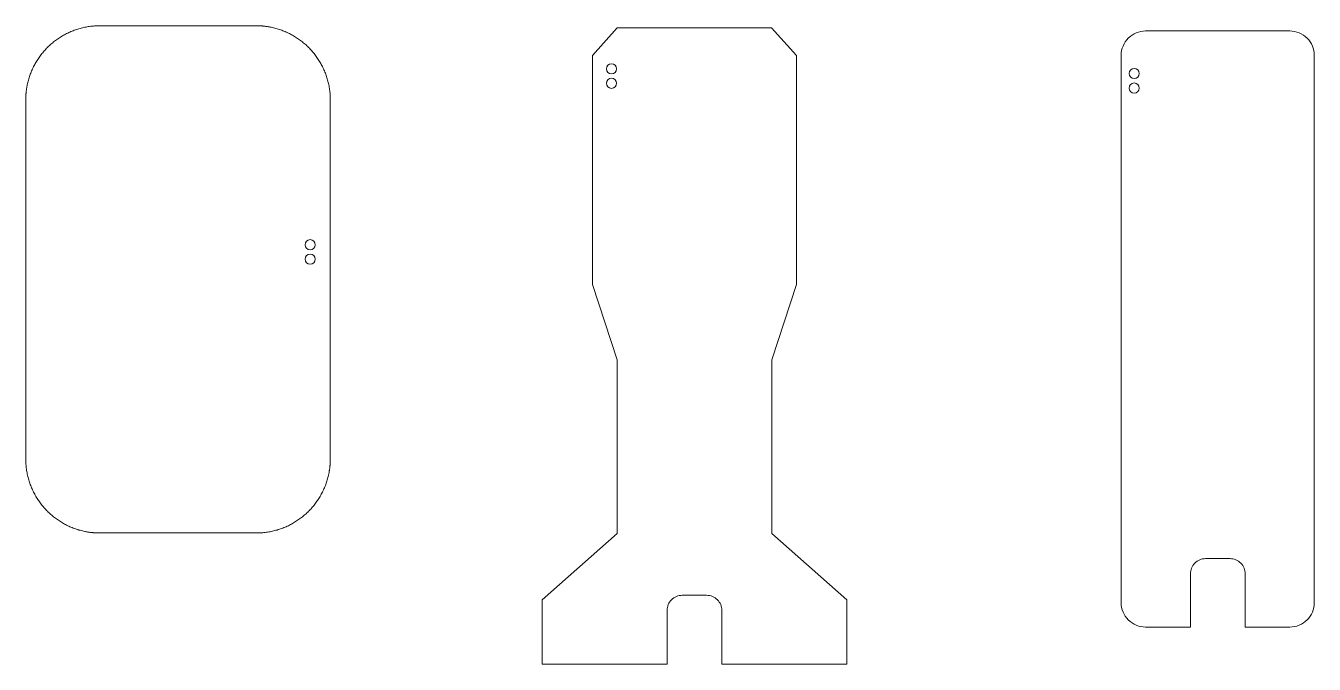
# Model space of a CAD drawing. Header units: millimetres. Extents: x -142 to 112, y -67 to 203.
# Drawn here: x -141.8 to 112.1, y -67 to 58.9 of the extents above; entities that cross this region are included whole.
import ezdxf

# ---------------------------------------------------------------- set-up
doc = ezdxf.new("R2010")
doc.units = ezdxf.units.MM
doc.header["$MEASUREMENT"] = 0
doc.layers.add('Layer 1', color=7, linetype='Continuous')

msp = doc.modelspace()

# ---------------------------------------------------------------- linework, layer by layer
at = {"layer": 'Layer 1', "lineweight": 9}
for points, knots in [([(-141.771, 44.3067), (-141.771, 44.3067), (-141.771, 44.3068), (-141.771, 44.3068), (-141.771, 44.3068), (-141.771, 44.3069), (-141.771, 44.3069), (-141.771, 44.3069), (-141.771, 44.3069), (-141.771, 44.307), (-141.771, 44.3071), (-141.771, 44.3072), (-141.771, 44.3072), (-141.771, 44.3073), (-141.771, 44.3075), (-141.771, 44.3077), (-141.771, 44.3077), (-141.771, 44.3078), (-141.771, 44.308), (-141.771, 44.3082), (-141.771, 44.3082), (-141.771, 44.3083), (-141.771, 44.3085), (-141.771, 44.3086), (-141.771, 44.3086), (-141.771, 44.309), (-141.771, 44.3093), (-141.771, 44.3096), (-141.771, 44.3096), (-141.771, 44.31), (-141.771, 44.3103), (-141.771, 44.3106), (-141.771, 44.3106), (-141.771, 44.3113), (-141.771, 44.3119), (-141.771, 44.3126), (-141.771, 44.3126), (-141.771, 44.3132), (-141.771, 44.3139), (-141.771, 44.3145), (-141.771, 44.3145), (-141.771, 44.3152), (-141.771, 44.3158), (-141.771, 44.3165), (-141.771, 44.3165), (-141.771, 44.3171), (-141.771, 44.3178), (-141.771, 44.3184), (-141.771, 44.3184), (-141.771, 44.3197), (-141.771, 44.321), (-141.771, 44.3223), (-141.771, 44.3223), (-141.771, 44.3236), (-141.771, 44.3249), (-141.771, 44.3262), (-141.771, 44.3262), (-141.771, 44.3275), (-141.771, 44.3288), (-141.771, 44.3301), (-141.771, 44.3301), (-141.771, 44.3328), (-141.771, 44.3354), (-141.771, 44.338), (-141.771, 44.338), (-141.771, 44.3406), (-141.771, 44.3432), (-141.771, 44.3458), (-141.771, 44.3458), (-141.771, 44.3484), (-141.7709, 44.351), (-141.7709, 44.3536), (-141.7709, 44.3536), (-141.7709, 44.3562), (-141.7709, 44.3588), (-141.7709, 44.3614), (-141.7709, 44.3614), (-141.7709, 44.364), (-141.7709, 44.3666), (-141.7709, 44.3692), (-141.7709, 44.3692), (-141.7709, 44.3744), (-141.7708, 44.3796), (-141.7708, 44.3848), (-141.7708, 44.3848), (-141.7708, 44.39), (-141.7707, 44.3953), (-141.7707, 44.4005), (-141.7707, 44.4005), (-141.7707, 44.4057), (-141.7706, 44.4109), (-141.7706, 44.4161), (-141.7706, 44.4161), (-141.7706, 44.4213), (-141.7705, 44.4265), (-141.7705, 44.4317), (-141.7705, 44.4317), (-141.7704, 44.4421), (-141.7703, 44.4525), (-141.7702, 44.4629), (-141.7702, 44.4629), (-141.7701, 44.4733), (-141.77, 44.4837), (-141.7698, 44.4941), (-141.7698, 44.4941), (-141.7697, 44.5045), (-141.7695, 44.5149), (-141.7694, 44.5253), (-141.7694, 44.5253), (-141.7692, 44.5357), (-141.7691, 44.5461), (-141.7689, 44.5564), (-141.7689, 44.5564), (-141.7687, 44.5668), (-141.7685, 44.5772), (-141.7683, 44.5876), (-141.7683, 44.5876), (-141.7681, 44.598), (-141.7679, 44.6084), (-141.7677, 44.6187), (-141.7677, 44.6187), (-141.7673, 44.6395), (-141.7668, 44.6602), (-141.7662, 44.681), (-141.7662, 44.681), (-141.7657, 44.7017), (-141.7651, 44.7224), (-141.7645, 44.7431), (-141.7645, 44.7431), (-141.7639, 44.7638), (-141.7632, 44.7845), (-141.7625, 44.8052), (-141.7625, 44.8052), (-141.7618, 44.8259), (-141.7611, 44.8466), (-141.7603, 44.8672), (-141.7603, 44.8672), (-141.7595, 44.8879), (-141.7587, 44.9086), (-141.7578, 44.9292), (-141.7578, 44.9292), (-141.756, 44.9705), (-141.7541, 45.0117), (-141.752, 45.053), (-141.752, 45.053), (-141.7499, 45.0941), (-141.7476, 45.1353), (-141.7451, 45.1764), (-141.7451, 45.1764), (-141.7427, 45.2175), (-141.7401, 45.2586), (-141.7373, 45.2997), (-141.7373, 45.2997), (-141.7345, 45.3407), (-141.7315, 45.3816), (-141.7284, 45.4226), (-141.7284, 45.4226), (-141.7252, 45.4635), (-141.7219, 45.5044), (-141.7184, 45.5453), (-141.7184, 45.5453), (-141.7149, 45.5861), (-141.7113, 45.6269), (-141.7075, 45.6677), (-141.7075, 45.6677), (-141.7036, 45.7084), (-141.6997, 45.7491), (-141.6955, 45.7898), (-141.6955, 45.7898), (-141.6872, 45.871), (-141.6782, 45.9521), (-141.6685, 46.0331), (-141.6685, 46.0331), (-141.6588, 46.1139), (-141.6485, 46.1946), (-141.6375, 46.2753), (-141.6375, 46.2753), (-141.6265, 46.3557), (-141.6148, 46.436), (-141.6025, 46.5162), (-141.6025, 46.5162), (-141.5902, 46.5962), (-141.5772, 46.6761), (-141.5635, 46.7558), (-141.5635, 46.7558), (-141.5499, 46.8354), (-141.5356, 46.9149), (-141.5206, 46.9942), (-141.5206, 46.9942), (-141.5057, 47.0734), (-141.4901, 47.1524), (-141.4739, 47.2313), (-141.4739, 47.2313), (-141.4415, 47.3885), (-141.4065, 47.5452), (-141.3688, 47.7012), (-141.3688, 47.7012), (-141.3314, 47.8566), (-141.2913, 48.0114), (-141.2487, 48.1655), (-141.2487, 48.1655), (-141.2062, 48.3189), (-141.1612, 48.4717), (-141.1136, 48.6237), (-141.1136, 48.6237), (-141.0663, 48.7752), (-141.0164, 48.9258), (-140.964, 49.0757), (-140.964, 49.0757), (-140.9119, 49.225), (-140.8572, 49.3735), (-140.8002, 49.5211), (-140.8002, 49.5211), (-140.7432, 49.6682), (-140.6839, 49.8144), (-140.6222, 49.9596), (-140.6222, 49.9596), (-140.5607, 50.1045), (-140.4968, 50.2483), (-140.4306, 50.3911), (-140.4306, 50.3911), (-140.3645, 50.5335), (-140.2961, 50.6749), (-140.2255, 50.8152), (-140.2255, 50.8152), (-140.0846, 51.0948), (-139.9346, 51.37), (-139.7759, 51.64), (-139.7759, 51.64), (-139.6177, 51.9093), (-139.4509, 52.1735), (-139.2758, 52.4321), (-139.2758, 52.4321), (-139.1011, 52.6901), (-138.9182, 52.9426), (-138.7274, 53.189), (-138.7274, 53.189), (-138.5369, 53.4351), (-138.3386, 53.6752), (-138.1329, 53.9087), (-138.1329, 53.9087), (-137.9273, 54.1421), (-137.7143, 54.3689), (-137.4944, 54.5889), (-137.4944, 54.5889), (-137.2745, 54.8088), (-137.0476, 55.0218), (-136.8142, 55.2273), (-136.8142, 55.2273), (-136.5807, 55.4331), (-136.3406, 55.6314), (-136.0945, 55.8219), (-136.0945, 55.8219), (-135.8481, 56.0127), (-135.5956, 56.1956), (-135.3376, 56.3703), (-135.3376, 56.3703), (-135.079, 56.5454), (-134.8148, 56.7122), (-134.5456, 56.8704), (-134.5456, 56.8704), (-134.2755, 57.0291), (-134.0004, 57.179), (-133.7207, 57.3199), (-133.7207, 57.3199), (-133.4399, 57.4614), (-133.1545, 57.5938), (-132.8652, 57.7167), (-132.8652, 57.7167), (-132.5743, 57.8403), (-132.2795, 57.9543), (-131.9812, 58.0585), (-131.9812, 58.0585), (-131.681, 58.1634), (-131.3774, 58.2583), (-131.071, 58.3431), (-131.071, 58.3431), (-130.7622, 58.4286), (-130.4506, 58.5037), (-130.1368, 58.5683), (-130.1368, 58.5683), (-129.8201, 58.6336), (-129.5012, 58.6882), (-129.1808, 58.732), (-129.1808, 58.732), (-128.8568, 58.7762), (-128.5314, 58.8095), (-128.2052, 58.8317), (-128.2052, 58.8317), (-127.8747, 58.8543), (-127.5434, 58.8655), (-127.2122, 58.8655)], [0, 0, 0, 0, 0.01351351, 0.01351351, 0.01351351, 0.01351351, 0.02702703, 0.02702703, 0.02702703, 0.02702703, 0.04054054, 0.04054054, 0.04054054, 0.04054054, 0.05405405, 0.05405405, 0.05405405, 0.05405405, 0.06756757, 0.06756757, 0.06756757, 0.06756757, 0.08108108, 0.08108108, 0.08108108, 0.08108108, 0.09459459, 0.09459459, 0.09459459, 0.09459459, 0.10810811, 0.10810811, 0.10810811, 0.10810811, 0.12162162, 0.12162162, 0.12162162, 0.12162162, 0.13513514, 0.13513514, 0.13513514, 0.13513514, 0.14864865, 0.14864865, 0.14864865, 0.14864865, 0.16216216, 0.16216216, 0.16216216, 0.16216216, 0.17567568, 0.17567568, 0.17567568, 0.17567568, 0.18918919, 0.18918919, 0.18918919, 0.18918919, 0.2027027, 0.2027027, 0.2027027, 0.2027027, 0.21621622, 0.21621622, 0.21621622, 0.21621622, 0.22972973, 0.22972973, 0.22972973, 0.22972973, 0.24324324, 0.24324324, 0.24324324, 0.24324324, 0.25675676, 0.25675676, 0.25675676, 0.25675676, 0.27027027, 0.27027027, 0.27027027, 0.27027027, 0.28378378, 0.28378378, 0.28378378, 0.28378378, 0.2972973, 0.2972973, 0.2972973, 0.2972973, 0.31081081, 0.31081081, 0.31081081, 0.31081081, 0.32432432, 0.32432432, 0.32432432, 0.32432432, 0.33783784, 0.33783784, 0.33783784, 0.33783784, 0.35135135, 0.35135135, 0.35135135, 0.35135135, 0.36486486, 0.36486486, 0.36486486, 0.36486486, 0.37837838, 0.37837838, 0.37837838, 0.37837838, 0.39189189, 0.39189189, 0.39189189, 0.39189189, 0.40540541, 0.40540541, 0.40540541, 0.40540541, 0.41891892, 0.41891892, 0.41891892, 0.41891892, 0.43243243, 0.43243243, 0.43243243, 0.43243243, 0.44594595, 0.44594595, 0.44594595, 0.44594595, 0.45945946, 0.45945946, 0.45945946, 0.45945946, 0.47297297, 0.47297297, 0.47297297, 0.47297297, 0.48648649, 0.48648649, 0.48648649, 0.48648649, 0.5, 0.5, 0.5, 0.5, 0.51351351, 0.51351351, 0.51351351, 0.51351351, 0.52702703, 0.52702703, 0.52702703, 0.52702703, 0.54054054, 0.54054054, 0.54054054, 0.54054054, 0.55405405, 0.55405405, 0.55405405, 0.55405405, 0.56756757, 0.56756757, 0.56756757, 0.56756757, 0.58108108, 0.58108108, 0.58108108, 0.58108108, 0.59459459, 0.59459459, 0.59459459, 0.59459459, 0.60810811, 0.60810811, 0.60810811, 0.60810811, 0.62162162, 0.62162162, 0.62162162, 0.62162162, 0.63513514, 0.63513514, 0.63513514, 0.63513514, 0.64864865, 0.64864865, 0.64864865, 0.64864865, 0.66216216, 0.66216216, 0.66216216, 0.66216216, 0.67567568, 0.67567568, 0.67567568, 0.67567568, 0.68918919, 0.68918919, 0.68918919, 0.68918919, 0.7027027, 0.7027027, 0.7027027, 0.7027027, 0.71621622, 0.71621622, 0.71621622, 0.71621622, 0.72972973, 0.72972973, 0.72972973, 0.72972973, 0.74324324, 0.74324324, 0.74324324, 0.74324324, 0.75675676, 0.75675676, 0.75675676, 0.75675676, 0.77027027, 0.77027027, 0.77027027, 0.77027027, 0.78378378, 0.78378378, 0.78378378, 0.78378378, 0.7972973, 0.7972973, 0.7972973, 0.7972973, 0.81081081, 0.81081081, 0.81081081, 0.81081081, 0.82432432, 0.82432432, 0.82432432, 0.82432432, 0.83783784, 0.83783784, 0.83783784, 0.83783784, 0.85135135, 0.85135135, 0.85135135, 0.85135135, 0.86486486, 0.86486486, 0.86486486, 0.86486486, 0.87837838, 0.87837838, 0.87837838, 0.87837838, 0.89189189, 0.89189189, 0.89189189, 0.89189189, 0.90540541, 0.90540541, 0.90540541, 0.90540541, 0.91891892, 0.91891892, 0.91891892, 0.91891892, 0.93243243, 0.93243243, 0.93243243, 0.93243243, 0.94594595, 0.94594595, 0.94594595, 0.94594595, 0.95945946, 0.95945946, 0.95945946, 0.95945946, 0.97297297, 0.97297297, 0.97297297, 0.97297297, 1, 1, 1, 1]), ([(-96.3298, 58.8655), (-96.3298, 58.8655), (-96.3297, 58.8655), (-96.3297, 58.8655), (-96.3297, 58.8655), (-96.3297, 58.8655), (-96.3296, 58.8655), (-96.3296, 58.8655), (-96.3296, 58.8655), (-96.3295, 58.8655), (-96.3294, 58.8655), (-96.3293, 58.8655), (-96.3293, 58.8655), (-96.3292, 58.8655), (-96.329, 58.8655), (-96.3288, 58.8655), (-96.3288, 58.8655), (-96.3287, 58.8655), (-96.3285, 58.8655), (-96.3284, 58.8655), (-96.3284, 58.8655), (-96.3282, 58.8655), (-96.328, 58.8655), (-96.3279, 58.8655), (-96.3279, 58.8655), (-96.3275, 58.8655), (-96.3272, 58.8655), (-96.3269, 58.8655), (-96.3269, 58.8655), (-96.3266, 58.8655), (-96.3262, 58.8655), (-96.3259, 58.8655), (-96.3259, 58.8655), (-96.3253, 58.8655), (-96.3246, 58.8655), (-96.324, 58.8655), (-96.324, 58.8655), (-96.3233, 58.8655), (-96.3226, 58.8655), (-96.322, 58.8655), (-96.322, 58.8655), (-96.3213, 58.8655), (-96.3207, 58.8655), (-96.32, 58.8655), (-96.32, 58.8655), (-96.3194, 58.8655), (-96.3187, 58.8655), (-96.3181, 58.8655), (-96.3181, 58.8655), (-96.3168, 58.8655), (-96.3155, 58.8655), (-96.3142, 58.8655), (-96.3142, 58.8655), (-96.3129, 58.8655), (-96.3116, 58.8655), (-96.3103, 58.8655), (-96.3103, 58.8655), (-96.309, 58.8655), (-96.3077, 58.8655), (-96.3064, 58.8655), (-96.3064, 58.8655), (-96.3038, 58.8655), (-96.3012, 58.8655), (-96.2985, 58.8655), (-96.2985, 58.8655), (-96.2959, 58.8655), (-96.2933, 58.8654), (-96.2907, 58.8654), (-96.2907, 58.8654), (-96.2881, 58.8654), (-96.2855, 58.8654), (-96.2829, 58.8654), (-96.2829, 58.8654), (-96.2803, 58.8654), (-96.2777, 58.8654), (-96.2751, 58.8654), (-96.2751, 58.8654), (-96.2725, 58.8654), (-96.2699, 58.8654), (-96.2673, 58.8654), (-96.2673, 58.8654), (-96.2621, 58.8653), (-96.2569, 58.8653), (-96.2517, 58.8653), (-96.2517, 58.8653), (-96.2465, 58.8653), (-96.2413, 58.8652), (-96.236, 58.8652), (-96.236, 58.8652), (-96.2308, 58.8652), (-96.2256, 58.8651), (-96.2204, 58.8651), (-96.2204, 58.8651), (-96.2152, 58.865), (-96.21, 58.865), (-96.2048, 58.865), (-96.2048, 58.865), (-96.1944, 58.8649), (-96.184, 58.8648), (-96.1736, 58.8647), (-96.1736, 58.8647), (-96.1632, 58.8646), (-96.1528, 58.8644), (-96.1424, 58.8643), (-96.1424, 58.8643), (-96.132, 58.8642), (-96.1216, 58.864), (-96.1112, 58.8639), (-96.1112, 58.8639), (-96.1008, 58.8637), (-96.0905, 58.8635), (-96.0801, 58.8634), (-96.0801, 58.8634), (-96.0697, 58.8632), (-96.0593, 58.863), (-96.0489, 58.8628), (-96.0489, 58.8628), (-96.0385, 58.8626), (-96.0282, 58.8624), (-96.0178, 58.8622), (-96.0178, 58.8622), (-95.997, 58.8617), (-95.9763, 58.8612), (-95.9556, 58.8607), (-95.9556, 58.8607), (-95.9348, 58.8602), (-95.9141, 58.8596), (-95.8934, 58.859), (-95.8934, 58.859), (-95.8727, 58.8584), (-95.852, 58.8577), (-95.8313, 58.857), (-95.8313, 58.857), (-95.8106, 58.8563), (-95.7899, 58.8556), (-95.7693, 58.8548), (-95.7693, 58.8548), (-95.7486, 58.854), (-95.7279, 58.8531), (-95.7073, 58.8523), (-95.7073, 58.8523), (-95.666, 58.8505), (-95.6248, 58.8486), (-95.5835, 58.8465), (-95.5835, 58.8465), (-95.5424, 58.8444), (-95.5012, 58.8421), (-95.4601, 58.8396), (-95.4601, 58.8396), (-95.419, 58.8372), (-95.3779, 58.8345), (-95.3368, 58.8317), (-95.3368, 58.8317), (-95.2958, 58.8289), (-95.2549, 58.826), (-95.2139, 58.8228), (-95.2139, 58.8228), (-95.173, 58.8197), (-95.1321, 58.8164), (-95.0912, 58.8129), (-95.0912, 58.8129), (-95.0504, 58.8094), (-95.0096, 58.8058), (-94.9688, 58.8019), (-94.9688, 58.8019), (-94.9281, 58.7981), (-94.8874, 58.7941), (-94.8467, 58.79), (-94.8467, 58.79), (-94.7655, 58.7817), (-94.6844, 58.7727), (-94.6034, 58.763), (-94.6034, 58.763), (-94.5226, 58.7533), (-94.4419, 58.743), (-94.3612, 58.732), (-94.3612, 58.732), (-94.2808, 58.721), (-94.2005, 58.7093), (-94.1203, 58.6969), (-94.1203, 58.6969), (-94.0403, 58.6846), (-93.9604, 58.6716), (-93.8807, 58.658), (-93.8807, 58.658), (-93.8011, 58.6444), (-93.7216, 58.6301), (-93.6423, 58.6151), (-93.6423, 58.6151), (-93.5631, 58.6002), (-93.4841, 58.5846), (-93.4052, 58.5683), (-93.4052, 58.5683), (-93.248, 58.536), (-93.0913, 58.5009), (-92.9353, 58.4633), (-92.9353, 58.4633), (-92.7799, 58.4258), (-92.6251, 58.3858), (-92.471, 58.3431), (-92.471, 58.3431), (-92.3176, 58.3007), (-92.1648, 58.2556), (-92.0128, 58.2081), (-92.0128, 58.2081), (-91.8613, 58.1607), (-91.7107, 58.1109), (-91.5608, 58.0585), (-91.5608, 58.0585), (-91.4115, 58.0063), (-91.263, 57.9517), (-91.1154, 57.8946), (-91.1154, 57.8946), (-90.9683, 57.8377), (-90.8221, 57.7784), (-90.6769, 57.7167), (-90.6769, 57.7167), (-90.532, 57.6552), (-90.3882, 57.5913), (-90.2454, 57.5251), (-90.2454, 57.5251), (-90.103, 57.459), (-89.9616, 57.3906), (-89.8214, 57.3199), (-89.8214, 57.3199), (-89.5417, 57.179), (-89.2665, 57.0291), (-88.9965, 56.8704), (-88.9965, 56.8704), (-88.7272, 56.7122), (-88.463, 56.5454), (-88.2044, 56.3703), (-88.2044, 56.3703), (-87.9464, 56.1956), (-87.6939, 56.0127), (-87.4475, 55.8219), (-87.4475, 55.8219), (-87.2014, 55.6314), (-86.9614, 55.4331), (-86.7278, 55.2273), (-86.7278, 55.2273), (-86.4944, 55.0218), (-86.2676, 54.8088), (-86.0476, 54.5889), (-86.0476, 54.5889), (-85.8277, 54.3689), (-85.6148, 54.1421), (-85.4092, 53.9087), (-85.4092, 53.9087), (-85.2035, 53.6752), (-85.0051, 53.4351), (-84.8146, 53.189), (-84.8146, 53.189), (-84.6238, 52.9426), (-84.4409, 52.6901), (-84.2662, 52.4321), (-84.2662, 52.4321), (-84.0911, 52.1735), (-83.9243, 51.9093), (-83.7661, 51.64), (-83.7661, 51.64), (-83.6074, 51.37), (-83.4575, 51.0949), (-83.3166, 50.8152), (-83.3166, 50.8152), (-83.1751, 50.5344), (-83.0427, 50.249), (-82.9198, 49.9596), (-82.9198, 49.9596), (-82.7962, 49.6688), (-82.6822, 49.3739), (-82.578, 49.0757), (-82.578, 49.0757), (-82.4731, 48.7755), (-82.3782, 48.4719), (-82.2934, 48.1655), (-82.2934, 48.1655), (-82.2079, 47.8567), (-82.1328, 47.5451), (-82.0682, 47.2313), (-82.0682, 47.2313), (-82.0029, 46.9146), (-81.9483, 46.5956), (-81.9046, 46.2753), (-81.9046, 46.2753), (-81.8603, 45.9513), (-81.827, 45.6259), (-81.8048, 45.2997), (-81.8048, 45.2997), (-81.7822, 44.9692), (-81.771, 44.6379), (-81.771, 44.3067)], [0, 0, 0, 0, 0.01351351, 0.01351351, 0.01351351, 0.01351351, 0.02702703, 0.02702703, 0.02702703, 0.02702703, 0.04054054, 0.04054054, 0.04054054, 0.04054054, 0.05405405, 0.05405405, 0.05405405, 0.05405405, 0.06756757, 0.06756757, 0.06756757, 0.06756757, 0.08108108, 0.08108108, 0.08108108, 0.08108108, 0.09459459, 0.09459459, 0.09459459, 0.09459459, 0.10810811, 0.10810811, 0.10810811, 0.10810811, 0.12162162, 0.12162162, 0.12162162, 0.12162162, 0.13513514, 0.13513514, 0.13513514, 0.13513514, 0.14864865, 0.14864865, 0.14864865, 0.14864865, 0.16216216, 0.16216216, 0.16216216, 0.16216216, 0.17567568, 0.17567568, 0.17567568, 0.17567568, 0.18918919, 0.18918919, 0.18918919, 0.18918919, 0.2027027, 0.2027027, 0.2027027, 0.2027027, 0.21621622, 0.21621622, 0.21621622, 0.21621622, 0.22972973, 0.22972973, 0.22972973, 0.22972973, 0.24324324, 0.24324324, 0.24324324, 0.24324324, 0.25675676, 0.25675676, 0.25675676, 0.25675676, 0.27027027, 0.27027027, 0.27027027, 0.27027027, 0.28378378, 0.28378378, 0.28378378, 0.28378378, 0.2972973, 0.2972973, 0.2972973, 0.2972973, 0.31081081, 0.31081081, 0.31081081, 0.31081081, 0.32432432, 0.32432432, 0.32432432, 0.32432432, 0.33783784, 0.33783784, 0.33783784, 0.33783784, 0.35135135, 0.35135135, 0.35135135, 0.35135135, 0.36486486, 0.36486486, 0.36486486, 0.36486486, 0.37837838, 0.37837838, 0.37837838, 0.37837838, 0.39189189, 0.39189189, 0.39189189, 0.39189189, 0.40540541, 0.40540541, 0.40540541, 0.40540541, 0.41891892, 0.41891892, 0.41891892, 0.41891892, 0.43243243, 0.43243243, 0.43243243, 0.43243243, 0.44594595, 0.44594595, 0.44594595, 0.44594595, 0.45945946, 0.45945946, 0.45945946, 0.45945946, 0.47297297, 0.47297297, 0.47297297, 0.47297297, 0.48648649, 0.48648649, 0.48648649, 0.48648649, 0.5, 0.5, 0.5, 0.5, 0.51351351, 0.51351351, 0.51351351, 0.51351351, 0.52702703, 0.52702703, 0.52702703, 0.52702703, 0.54054054, 0.54054054, 0.54054054, 0.54054054, 0.55405405, 0.55405405, 0.55405405, 0.55405405, 0.56756757, 0.56756757, 0.56756757, 0.56756757, 0.58108108, 0.58108108, 0.58108108, 0.58108108, 0.59459459, 0.59459459, 0.59459459, 0.59459459, 0.60810811, 0.60810811, 0.60810811, 0.60810811, 0.62162162, 0.62162162, 0.62162162, 0.62162162, 0.63513514, 0.63513514, 0.63513514, 0.63513514, 0.64864865, 0.64864865, 0.64864865, 0.64864865, 0.66216216, 0.66216216, 0.66216216, 0.66216216, 0.67567568, 0.67567568, 0.67567568, 0.67567568, 0.68918919, 0.68918919, 0.68918919, 0.68918919, 0.7027027, 0.7027027, 0.7027027, 0.7027027, 0.71621622, 0.71621622, 0.71621622, 0.71621622, 0.72972973, 0.72972973, 0.72972973, 0.72972973, 0.74324324, 0.74324324, 0.74324324, 0.74324324, 0.75675676, 0.75675676, 0.75675676, 0.75675676, 0.77027027, 0.77027027, 0.77027027, 0.77027027, 0.78378378, 0.78378378, 0.78378378, 0.78378378, 0.7972973, 0.7972973, 0.7972973, 0.7972973, 0.81081081, 0.81081081, 0.81081081, 0.81081081, 0.82432432, 0.82432432, 0.82432432, 0.82432432, 0.83783784, 0.83783784, 0.83783784, 0.83783784, 0.85135135, 0.85135135, 0.85135135, 0.85135135, 0.86486486, 0.86486486, 0.86486486, 0.86486486, 0.87837838, 0.87837838, 0.87837838, 0.87837838, 0.89189189, 0.89189189, 0.89189189, 0.89189189, 0.90540541, 0.90540541, 0.90540541, 0.90540541, 0.91891892, 0.91891892, 0.91891892, 0.91891892, 0.93243243, 0.93243243, 0.93243243, 0.93243243, 0.94594595, 0.94594595, 0.94594595, 0.94594595, 0.95945946, 0.95945946, 0.95945946, 0.95945946, 0.97297297, 0.97297297, 0.97297297, 0.97297297, 1, 1, 1, 1]), ([(-15.412, -67.0129), (-15.412, -67.0129), (-15.412, -56.4129), (-15.412, -56.4129), (-15.412, -56.4129), (-15.4125, -55.6178), (-15.0971, -54.855), (-14.5352, -54.2924), (-14.5352, -54.2924), (-13.9733, -53.7298), (-13.2072, -53.4134), (-12.412, -53.4129), (-12.412, -53.4129), (-12.412, -53.4129), (-7.612, -53.4129), (-7.612, -53.4129), (-7.612, -53.4129), (-6.8169, -53.4124), (-6.0541, -53.7278), (-5.4915, -54.2897), (-5.4915, -54.2897), (-4.9289, -54.8516), (-4.6125, -55.6178), (-4.612, -56.4129), (-4.612, -56.4129), (-4.612, -56.4129), (-4.612, -67.0129), (-4.612, -67.0129), (-4.612, -67.0129), (-4.612, -67.0129), (19.988, -67.0129), (19.988, -67.0129), (19.988, -67.0129), (19.988, -67.0129), (19.988, -54.3237), (19.988, -54.3237), (19.988, -54.3237), (19.988, -54.3237), (5.2196, -41.2159), (5.2196, -41.2159), (5.2196, -41.2159), (5.2196, -41.2159), (5.2196, -6.9924), (5.2196, -6.9924), (5.2196, -6.9924), (5.2196, -6.9924), (10.1084, 7.8689), (10.1084, 7.8689), (10.1084, 7.8689), (10.1084, 7.8689), (10.1084, 52.9792), (10.1084, 52.9792), (10.1084, 52.9792), (10.1084, 52.9792), (5.1999, 58.4272), (5.1999, 58.4272), (5.1999, 58.4272), (5.1999, 58.4272), (-25.2239, 58.4272), (-25.2239, 58.4272), (-25.2239, 58.4272), (-25.2239, 58.4272), (-30.1324, 52.9792), (-30.1324, 52.9792), (-30.1324, 52.9792), (-30.1324, 52.9792), (-30.1324, 7.8689), (-30.1324, 7.8689), (-30.1324, 7.8689), (-30.1324, 7.8689), (-25.2436, -6.9924), (-25.2436, -6.9924), (-25.2436, -6.9924), (-25.2436, -6.9924), (-25.2436, -41.2159), (-25.2436, -41.2159), (-25.2436, -41.2159), (-25.2436, -41.2159), (-40.012, -54.3237), (-40.012, -54.3237), (-40.012, -54.3237), (-40.012, -54.3237), (-40.012, -67.0129), (-40.012, -67.0129), (-40.012, -67.0129), (-40.012, -67.0129), (-15.412, -67.0129), (-15.412, -67.0129)], [0, 0, 0, 0, 0.04347826, 0.04347826, 0.04347826, 0.04347826, 0.08695652, 0.08695652, 0.08695652, 0.08695652, 0.13043478, 0.13043478, 0.13043478, 0.13043478, 0.17391304, 0.17391304, 0.17391304, 0.17391304, 0.2173913, 0.2173913, 0.2173913, 0.2173913, 0.26086957, 0.26086957, 0.26086957, 0.26086957, 0.30434783, 0.30434783, 0.30434783, 0.30434783, 0.34782609, 0.34782609, 0.34782609, 0.34782609, 0.39130435, 0.39130435, 0.39130435, 0.39130435, 0.43478261, 0.43478261, 0.43478261, 0.43478261, 0.47826087, 0.47826087, 0.47826087, 0.47826087, 0.52173913, 0.52173913, 0.52173913, 0.52173913, 0.56521739, 0.56521739, 0.56521739, 0.56521739, 0.60869565, 0.60869565, 0.60869565, 0.60869565, 0.65217391, 0.65217391, 0.65217391, 0.65217391, 0.69565217, 0.69565217, 0.69565217, 0.69565217, 0.73913043, 0.73913043, 0.73913043, 0.73913043, 0.7826087, 0.7826087, 0.7826087, 0.7826087, 0.82608696, 0.82608696, 0.82608696, 0.82608696, 0.86956522, 0.86956522, 0.86956522, 0.86956522, 0.91304348, 0.91304348, 0.91304348, 0.91304348, 1, 1, 1, 1]), ([(107.3079, 57.8331), (107.3079, 57.8331), (78.8701, 57.8331), (78.8701, 57.8331), (78.8701, 57.8331), (77.5963, 57.8323), (76.3749, 57.3255), (75.4748, 56.4242), (75.4748, 56.4242), (74.5746, 55.5228), (74.0693, 54.3069), (74.0701, 53.0331), (74.0701, 53.0331), (74.0701, 53.0331), (74.0701, -54.8839), (74.0701, -54.8839), (74.0701, -54.8839), (74.0709, -56.1577), (74.5777, -57.3791), (75.4791, -58.2793), (75.4791, -58.2793), (76.3804, -59.1794), (77.5963, -59.6847), (78.8701, -59.6839), (78.8701, -59.6839), (78.8701, -59.6839), (87.7129, -59.6839), (87.7129, -59.6839), (87.7129, -59.6839), (87.7129, -59.6839), (87.7129, -49.1915), (87.7129, -49.1915), (87.7129, -49.1915), (87.7124, -48.3964), (88.0278, -47.6336), (88.5897, -47.071), (88.5897, -47.071), (89.1516, -46.5084), (89.9177, -46.192), (90.7129, -46.1915), (90.7129, -46.1915), (90.7129, -46.1915), (95.5129, -46.1915), (95.5129, -46.1915), (95.5129, -46.1915), (96.308, -46.191), (97.0708, -46.5064), (97.6334, -47.0683), (97.6334, -47.0683), (98.196, -47.6302), (98.5124, -48.3964), (98.5129, -49.1915), (98.5129, -49.1915), (98.5129, -49.1915), (98.5129, -59.6839), (98.5129, -59.6839), (98.5129, -59.6839), (98.5129, -59.6839), (107.3079, -59.6839), (107.3079, -59.6839), (107.3079, -59.6839), (108.5818, -59.6831), (109.8031, -59.1763), (110.7033, -58.275), (110.7033, -58.275), (111.6035, -57.3737), (112.1087, -56.1577), (112.1079, -54.8839), (112.1079, -54.8839), (112.1079, -54.8839), (112.1079, 53.0331), (112.1079, 53.0331), (112.1079, 53.0331), (112.1071, 54.3069), (111.6003, 55.5283), (110.699, 56.4285), (110.699, 56.4285), (109.7977, 57.3286), (108.5818, 57.8339), (107.3079, 57.8331)], [0, 0, 0, 0, 0.04761905, 0.04761905, 0.04761905, 0.04761905, 0.0952381, 0.0952381, 0.0952381, 0.0952381, 0.14285714, 0.14285714, 0.14285714, 0.14285714, 0.19047619, 0.19047619, 0.19047619, 0.19047619, 0.23809524, 0.23809524, 0.23809524, 0.23809524, 0.28571429, 0.28571429, 0.28571429, 0.28571429, 0.33333333, 0.33333333, 0.33333333, 0.33333333, 0.38095238, 0.38095238, 0.38095238, 0.38095238, 0.42857143, 0.42857143, 0.42857143, 0.42857143, 0.47619048, 0.47619048, 0.47619048, 0.47619048, 0.52380952, 0.52380952, 0.52380952, 0.52380952, 0.57142857, 0.57142857, 0.57142857, 0.57142857, 0.61904762, 0.61904762, 0.61904762, 0.61904762, 0.66666667, 0.66666667, 0.66666667, 0.66666667, 0.71428571, 0.71428571, 0.71428571, 0.71428571, 0.76190476, 0.76190476, 0.76190476, 0.76190476, 0.80952381, 0.80952381, 0.80952381, 0.80952381, 0.85714286, 0.85714286, 0.85714286, 0.85714286, 0.9047619, 0.9047619, 0.9047619, 0.9047619, 1, 1, 1, 1]), ([(-26.3633, 49.3754), (-25.811, 49.3754), (-25.3633, 49.8231), (-25.3633, 50.3754), (-25.3633, 50.3754), (-25.3633, 50.9277), (-25.811, 51.3754), (-26.3633, 51.3754), (-26.3633, 51.3754), (-26.9156, 51.3754), (-27.3633, 50.9277), (-27.3633, 50.3754), (-27.3633, 50.3754), (-27.3633, 49.8231), (-26.9156, 49.3754), (-26.3633, 49.3754)], [0, 0, 0, 0, 0.2, 0.2, 0.2, 0.2, 0.4, 0.4, 0.4, 0.4, 0.6, 0.6, 0.6, 0.6, 1, 1, 1, 1]), ([(-26.3693, 46.5175), (-25.817, 46.5175), (-25.3693, 46.9652), (-25.3693, 47.5175), (-25.3693, 47.5175), (-25.3693, 48.0698), (-25.817, 48.5175), (-26.3693, 48.5175), (-26.3693, 48.5175), (-26.9216, 48.5175), (-27.3693, 48.0698), (-27.3693, 47.5175), (-27.3693, 47.5175), (-27.3693, 46.9652), (-26.9216, 46.5175), (-26.3693, 46.5175)], [0, 0, 0, 0, 0.2, 0.2, 0.2, 0.2, 0.4, 0.4, 0.4, 0.4, 0.6, 0.6, 0.6, 0.6, 1, 1, 1, 1]), ([(76.6463, 48.4382), (77.1986, 48.4382), (77.6463, 48.8859), (77.6463, 49.4382), (77.6463, 49.4382), (77.6463, 49.9905), (77.1986, 50.4382), (76.6463, 50.4382), (76.6463, 50.4382), (76.094, 50.4382), (75.6463, 49.9905), (75.6463, 49.4382), (75.6463, 49.4382), (75.6463, 48.8859), (76.094, 48.4382), (76.6463, 48.4382)], [0, 0, 0, 0, 0.2, 0.2, 0.2, 0.2, 0.4, 0.4, 0.4, 0.4, 0.6, 0.6, 0.6, 0.6, 1, 1, 1, 1]), ([(76.6403, 45.5803), (77.1926, 45.5803), (77.6403, 46.028), (77.6403, 46.5803), (77.6403, 46.5803), (77.6403, 47.1326), (77.1926, 47.5803), (76.6403, 47.5803), (76.6403, 47.5803), (76.088, 47.5803), (75.6403, 47.1326), (75.6403, 46.5803), (75.6403, 46.5803), (75.6403, 46.028), (76.088, 45.5803), (76.6403, 45.5803)], [0, 0, 0, 0, 0.2, 0.2, 0.2, 0.2, 0.4, 0.4, 0.4, 0.4, 0.6, 0.6, 0.6, 0.6, 1, 1, 1, 1]), ([(-85.73, 16.693), (-86.2823, 16.693), (-86.73, 16.2453), (-86.73, 15.693), (-86.73, 15.693), (-86.73, 15.1407), (-86.2823, 14.693), (-85.73, 14.693), (-85.73, 14.693), (-85.1777, 14.693), (-84.73, 15.1407), (-84.73, 15.693), (-84.73, 15.693), (-84.73, 16.2453), (-85.1777, 16.693), (-85.73, 16.693)], [0, 0, 0, 0, 0.2, 0.2, 0.2, 0.2, 0.4, 0.4, 0.4, 0.4, 0.6, 0.6, 0.6, 0.6, 1, 1, 1, 1]), ([(-85.736, 13.8351), (-86.2883, 13.8351), (-86.736, 13.3874), (-86.736, 12.8351), (-86.736, 12.8351), (-86.736, 12.2828), (-86.2883, 11.8351), (-85.736, 11.8351), (-85.736, 11.8351), (-85.1837, 11.8351), (-84.736, 12.2828), (-84.736, 12.8351), (-84.736, 12.8351), (-84.736, 13.3874), (-85.1837, 13.8351), (-85.736, 13.8351)], [0, 0, 0, 0, 0.2, 0.2, 0.2, 0.2, 0.4, 0.4, 0.4, 0.4, 0.6, 0.6, 0.6, 0.6, 1, 1, 1, 1]), ([(-127.2122, -41.1345), (-127.2123, -41.1345), (-127.2123, -41.1345), (-127.2123, -41.1345), (-127.2123, -41.1345), (-127.2124, -41.1345), (-127.2124, -41.1345), (-127.2125, -41.1345), (-127.2125, -41.1345), (-127.2125, -41.1345), (-127.2126, -41.1345), (-127.2127, -41.1345), (-127.2127, -41.1345), (-127.2129, -41.1345), (-127.213, -41.1345), (-127.2132, -41.1345), (-127.2132, -41.1345), (-127.2134, -41.1345), (-127.2135, -41.1345), (-127.2137, -41.1345), (-127.2137, -41.1345), (-127.2138, -41.1345), (-127.214, -41.1345), (-127.2142, -41.1345), (-127.2142, -41.1345), (-127.2145, -41.1345), (-127.2148, -41.1345), (-127.2151, -41.1345), (-127.2151, -41.1345), (-127.2155, -41.1345), (-127.2158, -41.1345), (-127.2161, -41.1345), (-127.2161, -41.1345), (-127.2168, -41.1345), (-127.2174, -41.1345), (-127.2181, -41.1345), (-127.2181, -41.1345), (-127.2187, -41.1345), (-127.2194, -41.1345), (-127.22, -41.1345), (-127.22, -41.1345), (-127.2207, -41.1345), (-127.2213, -41.1345), (-127.222, -41.1345), (-127.222, -41.1345), (-127.2226, -41.1345), (-127.2233, -41.1345), (-127.2239, -41.1345), (-127.2239, -41.1345), (-127.2252, -41.1345), (-127.2266, -41.1345), (-127.2279, -41.1345), (-127.2279, -41.1345), (-127.2292, -41.1345), (-127.2305, -41.1345), (-127.2318, -41.1345), (-127.2318, -41.1345), (-127.2331, -41.1345), (-127.2344, -41.1345), (-127.2357, -41.1345), (-127.2357, -41.1345), (-127.2383, -41.1345), (-127.2409, -41.1345), (-127.2435, -41.1345), (-127.2435, -41.1345), (-127.2461, -41.1345), (-127.2487, -41.1345), (-127.2513, -41.1345), (-127.2513, -41.1345), (-127.2539, -41.1344), (-127.2565, -41.1344), (-127.2591, -41.1344), (-127.2591, -41.1344), (-127.2617, -41.1344), (-127.2643, -41.1344), (-127.2669, -41.1344), (-127.2669, -41.1344), (-127.2695, -41.1344), (-127.2721, -41.1344), (-127.2747, -41.1344), (-127.2747, -41.1344), (-127.28, -41.1344), (-127.2852, -41.1343), (-127.2904, -41.1343), (-127.2904, -41.1343), (-127.2956, -41.1343), (-127.3008, -41.1342), (-127.306, -41.1342), (-127.306, -41.1342), (-127.3112, -41.1342), (-127.3164, -41.1341), (-127.3216, -41.1341), (-127.3216, -41.1341), (-127.3268, -41.1341), (-127.332, -41.134), (-127.3372, -41.134), (-127.3372, -41.134), (-127.3476, -41.1339), (-127.358, -41.1338), (-127.3684, -41.1337), (-127.3684, -41.1337), (-127.3788, -41.1336), (-127.3892, -41.1334), (-127.3996, -41.1333), (-127.3996, -41.1333), (-127.41, -41.1332), (-127.4204, -41.133), (-127.4308, -41.1329), (-127.4308, -41.1329), (-127.4412, -41.1327), (-127.4516, -41.1326), (-127.462, -41.1324), (-127.462, -41.1324), (-127.4724, -41.1322), (-127.4827, -41.132), (-127.4931, -41.1318), (-127.4931, -41.1318), (-127.5035, -41.1316), (-127.5139, -41.1314), (-127.5243, -41.1312), (-127.5243, -41.1312), (-127.545, -41.1307), (-127.5657, -41.1303), (-127.5865, -41.1297), (-127.5865, -41.1297), (-127.6072, -41.1292), (-127.6279, -41.1286), (-127.6486, -41.128), (-127.6486, -41.128), (-127.6693, -41.1274), (-127.69, -41.1267), (-127.7107, -41.126), (-127.7107, -41.126), (-127.7314, -41.1253), (-127.7521, -41.1246), (-127.7728, -41.1238), (-127.7728, -41.1238), (-127.7934, -41.123), (-127.8141, -41.1221), (-127.8347, -41.1213), (-127.8347, -41.1213), (-127.876, -41.1195), (-127.9172, -41.1176), (-127.9585, -41.1155), (-127.9585, -41.1155), (-127.9997, -41.1134), (-128.0408, -41.1111), (-128.082, -41.1086), (-128.082, -41.1086), (-128.1231, -41.1062), (-128.1641, -41.1036), (-128.2052, -41.1008), (-128.2052, -41.1008), (-128.2462, -41.098), (-128.2872, -41.095), (-128.3281, -41.0918), (-128.3281, -41.0918), (-128.369, -41.0887), (-128.4099, -41.0854), (-128.4508, -41.0819), (-128.4508, -41.0819), (-128.4916, -41.0784), (-128.5324, -41.0748), (-128.5732, -41.071), (-128.5732, -41.071), (-128.6139, -41.0671), (-128.6546, -41.0631), (-128.6953, -41.059), (-128.6953, -41.059), (-128.7765, -41.0507), (-128.8576, -41.0417), (-128.9386, -41.032), (-128.9386, -41.032), (-129.0194, -41.0223), (-129.1002, -41.012), (-129.1808, -41.001), (-129.1808, -41.001), (-129.2612, -40.99), (-129.3415, -40.9783), (-129.4217, -40.966), (-129.4217, -40.966), (-129.5017, -40.9537), (-129.5816, -40.9407), (-129.6614, -40.927), (-129.6614, -40.927), (-129.7409, -40.9134), (-129.8204, -40.8991), (-129.8997, -40.8841), (-129.8997, -40.8841), (-129.9789, -40.8692), (-130.0579, -40.8536), (-130.1368, -40.8374), (-130.1368, -40.8374), (-130.294, -40.805), (-130.4507, -40.77), (-130.6068, -40.7323), (-130.6068, -40.7323), (-130.7622, -40.6948), (-130.9169, -40.6548), (-131.071, -40.6121), (-131.071, -40.6121), (-131.2245, -40.5697), (-131.3772, -40.5247), (-131.5292, -40.4771), (-131.5292, -40.4771), (-131.6807, -40.4298), (-131.8314, -40.3799), (-131.9812, -40.3275), (-131.9812, -40.3275), (-132.1305, -40.2753), (-132.279, -40.2207), (-132.4266, -40.1636), (-132.4266, -40.1636), (-132.5737, -40.1067), (-132.7199, -40.0474), (-132.8651, -39.9857), (-132.8651, -39.9857), (-133.01, -39.9242), (-133.1538, -39.8603), (-133.2966, -39.7941), (-133.2966, -39.7941), (-133.4391, -39.728), (-133.5804, -39.6596), (-133.7207, -39.589), (-133.7207, -39.589), (-134.0004, -39.448), (-134.2755, -39.2981), (-134.5456, -39.1394), (-134.5456, -39.1394), (-134.8148, -38.9812), (-135.079, -38.8144), (-135.3376, -38.6393), (-135.3376, -38.6393), (-135.5956, -38.4646), (-135.8481, -38.2817), (-136.0945, -38.0909), (-136.0945, -38.0909), (-136.3406, -37.9004), (-136.5807, -37.7021), (-136.8142, -37.4964), (-136.8142, -37.4964), (-137.0476, -37.2908), (-137.2745, -37.0778), (-137.4944, -36.8579), (-137.4944, -36.8579), (-137.7143, -36.638), (-137.9273, -36.4111), (-138.1329, -36.1777), (-138.1329, -36.1777), (-138.3386, -35.9442), (-138.5369, -35.7041), (-138.7274, -35.458), (-138.7274, -35.458), (-138.9182, -35.2116), (-139.1011, -34.9591), (-139.2758, -34.7011), (-139.2758, -34.7011), (-139.4509, -34.4425), (-139.6177, -34.1783), (-139.7759, -33.9091), (-139.7759, -33.9091), (-139.9346, -33.639), (-140.0845, -33.3639), (-140.2255, -33.0842), (-140.2255, -33.0842), (-140.3669, -32.8034), (-140.4993, -32.518), (-140.6222, -32.2286), (-140.6222, -32.2286), (-140.7458, -31.9378), (-140.8598, -31.643), (-140.964, -31.3447), (-140.964, -31.3447), (-141.0689, -31.0445), (-141.1639, -30.7409), (-141.2487, -30.4345), (-141.2487, -30.4345), (-141.3341, -30.1257), (-141.4092, -29.8141), (-141.4739, -29.5003), (-141.4739, -29.5003), (-141.5391, -29.1836), (-141.5937, -28.8647), (-141.6375, -28.5443), (-141.6375, -28.5443), (-141.6818, -28.2203), (-141.715, -27.8949), (-141.7373, -27.5687), (-141.7373, -27.5687), (-141.7598, -27.2382), (-141.771, -26.9069), (-141.771, -26.5757)], [0, 0, 0, 0, 0.01351351, 0.01351351, 0.01351351, 0.01351351, 0.02702703, 0.02702703, 0.02702703, 0.02702703, 0.04054054, 0.04054054, 0.04054054, 0.04054054, 0.05405405, 0.05405405, 0.05405405, 0.05405405, 0.06756757, 0.06756757, 0.06756757, 0.06756757, 0.08108108, 0.08108108, 0.08108108, 0.08108108, 0.09459459, 0.09459459, 0.09459459, 0.09459459, 0.10810811, 0.10810811, 0.10810811, 0.10810811, 0.12162162, 0.12162162, 0.12162162, 0.12162162, 0.13513514, 0.13513514, 0.13513514, 0.13513514, 0.14864865, 0.14864865, 0.14864865, 0.14864865, 0.16216216, 0.16216216, 0.16216216, 0.16216216, 0.17567568, 0.17567568, 0.17567568, 0.17567568, 0.18918919, 0.18918919, 0.18918919, 0.18918919, 0.2027027, 0.2027027, 0.2027027, 0.2027027, 0.21621622, 0.21621622, 0.21621622, 0.21621622, 0.22972973, 0.22972973, 0.22972973, 0.22972973, 0.24324324, 0.24324324, 0.24324324, 0.24324324, 0.25675676, 0.25675676, 0.25675676, 0.25675676, 0.27027027, 0.27027027, 0.27027027, 0.27027027, 0.28378378, 0.28378378, 0.28378378, 0.28378378, 0.2972973, 0.2972973, 0.2972973, 0.2972973, 0.31081081, 0.31081081, 0.31081081, 0.31081081, 0.32432432, 0.32432432, 0.32432432, 0.32432432, 0.33783784, 0.33783784, 0.33783784, 0.33783784, 0.35135135, 0.35135135, 0.35135135, 0.35135135, 0.36486486, 0.36486486, 0.36486486, 0.36486486, 0.37837838, 0.37837838, 0.37837838, 0.37837838, 0.39189189, 0.39189189, 0.39189189, 0.39189189, 0.40540541, 0.40540541, 0.40540541, 0.40540541, 0.41891892, 0.41891892, 0.41891892, 0.41891892, 0.43243243, 0.43243243, 0.43243243, 0.43243243, 0.44594595, 0.44594595, 0.44594595, 0.44594595, 0.45945946, 0.45945946, 0.45945946, 0.45945946, 0.47297297, 0.47297297, 0.47297297, 0.47297297, 0.48648649, 0.48648649, 0.48648649, 0.48648649, 0.5, 0.5, 0.5, 0.5, 0.51351351, 0.51351351, 0.51351351, 0.51351351, 0.52702703, 0.52702703, 0.52702703, 0.52702703, 0.54054054, 0.54054054, 0.54054054, 0.54054054, 0.55405405, 0.55405405, 0.55405405, 0.55405405, 0.56756757, 0.56756757, 0.56756757, 0.56756757, 0.58108108, 0.58108108, 0.58108108, 0.58108108, 0.59459459, 0.59459459, 0.59459459, 0.59459459, 0.60810811, 0.60810811, 0.60810811, 0.60810811, 0.62162162, 0.62162162, 0.62162162, 0.62162162, 0.63513514, 0.63513514, 0.63513514, 0.63513514, 0.64864865, 0.64864865, 0.64864865, 0.64864865, 0.66216216, 0.66216216, 0.66216216, 0.66216216, 0.67567568, 0.67567568, 0.67567568, 0.67567568, 0.68918919, 0.68918919, 0.68918919, 0.68918919, 0.7027027, 0.7027027, 0.7027027, 0.7027027, 0.71621622, 0.71621622, 0.71621622, 0.71621622, 0.72972973, 0.72972973, 0.72972973, 0.72972973, 0.74324324, 0.74324324, 0.74324324, 0.74324324, 0.75675676, 0.75675676, 0.75675676, 0.75675676, 0.77027027, 0.77027027, 0.77027027, 0.77027027, 0.78378378, 0.78378378, 0.78378378, 0.78378378, 0.7972973, 0.7972973, 0.7972973, 0.7972973, 0.81081081, 0.81081081, 0.81081081, 0.81081081, 0.82432432, 0.82432432, 0.82432432, 0.82432432, 0.83783784, 0.83783784, 0.83783784, 0.83783784, 0.85135135, 0.85135135, 0.85135135, 0.85135135, 0.86486486, 0.86486486, 0.86486486, 0.86486486, 0.87837838, 0.87837838, 0.87837838, 0.87837838, 0.89189189, 0.89189189, 0.89189189, 0.89189189, 0.90540541, 0.90540541, 0.90540541, 0.90540541, 0.91891892, 0.91891892, 0.91891892, 0.91891892, 0.93243243, 0.93243243, 0.93243243, 0.93243243, 0.94594595, 0.94594595, 0.94594595, 0.94594595, 0.95945946, 0.95945946, 0.95945946, 0.95945946, 0.97297297, 0.97297297, 0.97297297, 0.97297297, 1, 1, 1, 1]), ([(-81.771, -26.5757), (-81.771, -26.5758), (-81.771, -26.5758), (-81.771, -26.5758), (-81.771, -26.5758), (-81.771, -26.5759), (-81.771, -26.5759), (-81.771, -26.576), (-81.771, -26.576), (-81.771, -26.576), (-81.771, -26.5761), (-81.771, -26.5762), (-81.771, -26.5762), (-81.771, -26.5764), (-81.771, -26.5765), (-81.771, -26.5767), (-81.771, -26.5767), (-81.771, -26.5768), (-81.771, -26.577), (-81.771, -26.5772), (-81.771, -26.5772), (-81.771, -26.5773), (-81.771, -26.5775), (-81.771, -26.5777), (-81.771, -26.5777), (-81.771, -26.578), (-81.771, -26.5783), (-81.771, -26.5786), (-81.771, -26.5786), (-81.771, -26.579), (-81.771, -26.5793), (-81.771, -26.5796), (-81.771, -26.5796), (-81.771, -26.5803), (-81.771, -26.5809), (-81.771, -26.5816), (-81.771, -26.5816), (-81.771, -26.5822), (-81.771, -26.5829), (-81.771, -26.5835), (-81.771, -26.5835), (-81.771, -26.5842), (-81.771, -26.5848), (-81.771, -26.5855), (-81.771, -26.5855), (-81.771, -26.5861), (-81.771, -26.5868), (-81.771, -26.5874), (-81.771, -26.5874), (-81.771, -26.5887), (-81.771, -26.59), (-81.771, -26.5913), (-81.771, -26.5913), (-81.771, -26.5926), (-81.771, -26.5939), (-81.771, -26.5953), (-81.771, -26.5953), (-81.771, -26.5966), (-81.771, -26.5979), (-81.771, -26.5992), (-81.771, -26.5992), (-81.771, -26.6018), (-81.771, -26.6044), (-81.771, -26.607), (-81.771, -26.607), (-81.7711, -26.6096), (-81.7711, -26.6122), (-81.7711, -26.6148), (-81.7711, -26.6148), (-81.7711, -26.6174), (-81.7711, -26.62), (-81.7711, -26.6226), (-81.7711, -26.6226), (-81.7711, -26.6252), (-81.7711, -26.6278), (-81.7711, -26.6304), (-81.7711, -26.6304), (-81.7711, -26.633), (-81.7711, -26.6356), (-81.7711, -26.6382), (-81.7711, -26.6382), (-81.7712, -26.6434), (-81.7712, -26.6486), (-81.7712, -26.6539), (-81.7712, -26.6539), (-81.7713, -26.6591), (-81.7713, -26.6643), (-81.7713, -26.6695), (-81.7713, -26.6695), (-81.7713, -26.6747), (-81.7714, -26.6799), (-81.7714, -26.6851), (-81.7714, -26.6851), (-81.7715, -26.6903), (-81.7715, -26.6955), (-81.7715, -26.7007), (-81.7715, -26.7007), (-81.7716, -26.7111), (-81.7717, -26.7215), (-81.7718, -26.7319), (-81.7718, -26.7319), (-81.772, -26.7423), (-81.7721, -26.7527), (-81.7722, -26.7631), (-81.7722, -26.7631), (-81.7723, -26.7735), (-81.7725, -26.7839), (-81.7726, -26.7943), (-81.7726, -26.7943), (-81.7728, -26.8047), (-81.773, -26.8151), (-81.7731, -26.8255), (-81.7731, -26.8255), (-81.7733, -26.8358), (-81.7735, -26.8462), (-81.7737, -26.8566), (-81.7737, -26.8566), (-81.7739, -26.867), (-81.7741, -26.8774), (-81.7743, -26.8877), (-81.7743, -26.8877), (-81.7748, -26.9085), (-81.7753, -26.9292), (-81.7758, -26.95), (-81.7758, -26.95), (-81.7763, -26.9707), (-81.7769, -26.9914), (-81.7775, -27.0121), (-81.7775, -27.0121), (-81.7781, -27.0328), (-81.7788, -27.0535), (-81.7795, -27.0742), (-81.7795, -27.0742), (-81.7802, -27.0949), (-81.781, -27.1156), (-81.7817, -27.1363), (-81.7817, -27.1363), (-81.7825, -27.1569), (-81.7834, -27.1776), (-81.7843, -27.1982), (-81.7843, -27.1982), (-81.786, -27.2395), (-81.7879, -27.2807), (-81.7901, -27.322), (-81.7901, -27.322), (-81.7922, -27.3631), (-81.7944, -27.4043), (-81.7969, -27.4455), (-81.7969, -27.4455), (-81.7993, -27.4865), (-81.802, -27.5276), (-81.8048, -27.5687), (-81.8048, -27.5687), (-81.8076, -27.6097), (-81.8105, -27.6507), (-81.8137, -27.6916), (-81.8137, -27.6916), (-81.8168, -27.7325), (-81.8201, -27.7734), (-81.8236, -27.8143), (-81.8236, -27.8143), (-81.8271, -27.8551), (-81.8307, -27.8959), (-81.8346, -27.9367), (-81.8346, -27.9367), (-81.8384, -27.9774), (-81.8424, -28.0181), (-81.8465, -28.0588), (-81.8465, -28.0588), (-81.8549, -28.14), (-81.8639, -28.2211), (-81.8735, -28.3021), (-81.8735, -28.3021), (-81.8832, -28.3829), (-81.8935, -28.4636), (-81.9046, -28.5443), (-81.9046, -28.5443), (-81.9155, -28.6247), (-81.9272, -28.705), (-81.9396, -28.7852), (-81.9396, -28.7852), (-81.9519, -28.8652), (-81.9649, -28.9451), (-81.9785, -29.0249), (-81.9785, -29.0249), (-81.9921, -29.1044), (-82.0064, -29.1839), (-82.0214, -29.2632), (-82.0214, -29.2632), (-82.0363, -29.3424), (-82.0519, -29.4214), (-82.0682, -29.5003), (-82.0682, -29.5003), (-82.1006, -29.6575), (-82.1356, -29.8142), (-82.1732, -29.9702), (-82.1732, -29.9702), (-82.2107, -30.1256), (-82.2507, -30.2804), (-82.2934, -30.4345), (-82.2934, -30.4345), (-82.3358, -30.588), (-82.3809, -30.7407), (-82.4284, -30.8927), (-82.4284, -30.8927), (-82.4758, -31.0442), (-82.5256, -31.1949), (-82.578, -31.3447), (-82.578, -31.3447), (-82.6302, -31.494), (-82.6848, -31.6425), (-82.7419, -31.7901), (-82.7419, -31.7901), (-82.7988, -31.9372), (-82.8581, -32.0834), (-82.9198, -32.2286), (-82.9198, -32.2286), (-82.9813, -32.3735), (-83.0452, -32.5173), (-83.1114, -32.6601), (-83.1114, -32.6601), (-83.1775, -32.8026), (-83.2459, -32.9439), (-83.3166, -33.0842), (-83.3166, -33.0842), (-83.4575, -33.3638), (-83.6074, -33.639), (-83.7661, -33.9091), (-83.7661, -33.9091), (-83.9243, -34.1783), (-84.0911, -34.4425), (-84.2662, -34.7011), (-84.2662, -34.7011), (-84.4409, -34.9591), (-84.6238, -35.2116), (-84.8146, -35.458), (-84.8146, -35.458), (-85.0051, -35.7041), (-85.2035, -35.9442), (-85.4092, -36.1777), (-85.4092, -36.1777), (-85.6148, -36.4111), (-85.8277, -36.638), (-86.0476, -36.8579), (-86.0476, -36.8579), (-86.2676, -37.0778), (-86.4944, -37.2908), (-86.7278, -37.4964), (-86.7278, -37.4964), (-86.9614, -37.7021), (-87.2014, -37.9004), (-87.4475, -38.0909), (-87.4475, -38.0909), (-87.6939, -38.2817), (-87.9464, -38.4646), (-88.2044, -38.6393), (-88.2044, -38.6393), (-88.463, -38.8144), (-88.7272, -38.9812), (-88.9965, -39.1394), (-88.9965, -39.1394), (-89.2665, -39.2981), (-89.5417, -39.448), (-89.8214, -39.589), (-89.8214, -39.589), (-90.1021, -39.7304), (-90.3875, -39.8628), (-90.6769, -39.9857), (-90.6769, -39.9857), (-90.9677, -40.1093), (-91.2626, -40.2233), (-91.5608, -40.3275), (-91.5608, -40.3275), (-91.861, -40.4324), (-92.1646, -40.5274), (-92.471, -40.6121), (-92.471, -40.6121), (-92.7798, -40.6976), (-93.0914, -40.7727), (-93.4052, -40.8374), (-93.4052, -40.8374), (-93.722, -40.9026), (-94.0409, -40.9572), (-94.3612, -41.001), (-94.3612, -41.001), (-94.6852, -41.0452), (-95.0106, -41.0785), (-95.3368, -41.1008), (-95.3368, -41.1008), (-95.6673, -41.1233), (-95.9986, -41.1345), (-96.3298, -41.1345)], [0, 0, 0, 0, 0.01351351, 0.01351351, 0.01351351, 0.01351351, 0.02702703, 0.02702703, 0.02702703, 0.02702703, 0.04054054, 0.04054054, 0.04054054, 0.04054054, 0.05405405, 0.05405405, 0.05405405, 0.05405405, 0.06756757, 0.06756757, 0.06756757, 0.06756757, 0.08108108, 0.08108108, 0.08108108, 0.08108108, 0.09459459, 0.09459459, 0.09459459, 0.09459459, 0.10810811, 0.10810811, 0.10810811, 0.10810811, 0.12162162, 0.12162162, 0.12162162, 0.12162162, 0.13513514, 0.13513514, 0.13513514, 0.13513514, 0.14864865, 0.14864865, 0.14864865, 0.14864865, 0.16216216, 0.16216216, 0.16216216, 0.16216216, 0.17567568, 0.17567568, 0.17567568, 0.17567568, 0.18918919, 0.18918919, 0.18918919, 0.18918919, 0.2027027, 0.2027027, 0.2027027, 0.2027027, 0.21621622, 0.21621622, 0.21621622, 0.21621622, 0.22972973, 0.22972973, 0.22972973, 0.22972973, 0.24324324, 0.24324324, 0.24324324, 0.24324324, 0.25675676, 0.25675676, 0.25675676, 0.25675676, 0.27027027, 0.27027027, 0.27027027, 0.27027027, 0.28378378, 0.28378378, 0.28378378, 0.28378378, 0.2972973, 0.2972973, 0.2972973, 0.2972973, 0.31081081, 0.31081081, 0.31081081, 0.31081081, 0.32432432, 0.32432432, 0.32432432, 0.32432432, 0.33783784, 0.33783784, 0.33783784, 0.33783784, 0.35135135, 0.35135135, 0.35135135, 0.35135135, 0.36486486, 0.36486486, 0.36486486, 0.36486486, 0.37837838, 0.37837838, 0.37837838, 0.37837838, 0.39189189, 0.39189189, 0.39189189, 0.39189189, 0.40540541, 0.40540541, 0.40540541, 0.40540541, 0.41891892, 0.41891892, 0.41891892, 0.41891892, 0.43243243, 0.43243243, 0.43243243, 0.43243243, 0.44594595, 0.44594595, 0.44594595, 0.44594595, 0.45945946, 0.45945946, 0.45945946, 0.45945946, 0.47297297, 0.47297297, 0.47297297, 0.47297297, 0.48648649, 0.48648649, 0.48648649, 0.48648649, 0.5, 0.5, 0.5, 0.5, 0.51351351, 0.51351351, 0.51351351, 0.51351351, 0.52702703, 0.52702703, 0.52702703, 0.52702703, 0.54054054, 0.54054054, 0.54054054, 0.54054054, 0.55405405, 0.55405405, 0.55405405, 0.55405405, 0.56756757, 0.56756757, 0.56756757, 0.56756757, 0.58108108, 0.58108108, 0.58108108, 0.58108108, 0.59459459, 0.59459459, 0.59459459, 0.59459459, 0.60810811, 0.60810811, 0.60810811, 0.60810811, 0.62162162, 0.62162162, 0.62162162, 0.62162162, 0.63513514, 0.63513514, 0.63513514, 0.63513514, 0.64864865, 0.64864865, 0.64864865, 0.64864865, 0.66216216, 0.66216216, 0.66216216, 0.66216216, 0.67567568, 0.67567568, 0.67567568, 0.67567568, 0.68918919, 0.68918919, 0.68918919, 0.68918919, 0.7027027, 0.7027027, 0.7027027, 0.7027027, 0.71621622, 0.71621622, 0.71621622, 0.71621622, 0.72972973, 0.72972973, 0.72972973, 0.72972973, 0.74324324, 0.74324324, 0.74324324, 0.74324324, 0.75675676, 0.75675676, 0.75675676, 0.75675676, 0.77027027, 0.77027027, 0.77027027, 0.77027027, 0.78378378, 0.78378378, 0.78378378, 0.78378378, 0.7972973, 0.7972973, 0.7972973, 0.7972973, 0.81081081, 0.81081081, 0.81081081, 0.81081081, 0.82432432, 0.82432432, 0.82432432, 0.82432432, 0.83783784, 0.83783784, 0.83783784, 0.83783784, 0.85135135, 0.85135135, 0.85135135, 0.85135135, 0.86486486, 0.86486486, 0.86486486, 0.86486486, 0.87837838, 0.87837838, 0.87837838, 0.87837838, 0.89189189, 0.89189189, 0.89189189, 0.89189189, 0.90540541, 0.90540541, 0.90540541, 0.90540541, 0.91891892, 0.91891892, 0.91891892, 0.91891892, 0.93243243, 0.93243243, 0.93243243, 0.93243243, 0.94594595, 0.94594595, 0.94594595, 0.94594595, 0.95945946, 0.95945946, 0.95945946, 0.95945946, 0.97297297, 0.97297297, 0.97297297, 0.97297297, 1, 1, 1, 1])]:
    msp.add_open_spline(points, degree=3, knots=knots, dxfattribs=at)
for points in [[(-127.2122, 58.8655), (-127.2122, 58.8655), (-96.3298, 58.8655), (-96.3298, 58.8655)], [(-141.771, -26.5757), (-141.771, -26.5757), (-141.771, 44.3067), (-141.771, 44.3067)], [(-81.771, 44.3067), (-81.771, 44.3067), (-81.771, -26.5757), (-81.771, -26.5757)], [(-96.3298, -41.1345), (-96.3298, -41.1345), (-127.2122, -41.1345), (-127.2122, -41.1345)]]:
    msp.add_open_spline(points, degree=3, dxfattribs=at)

doc.saveas('drawing.dxf')
